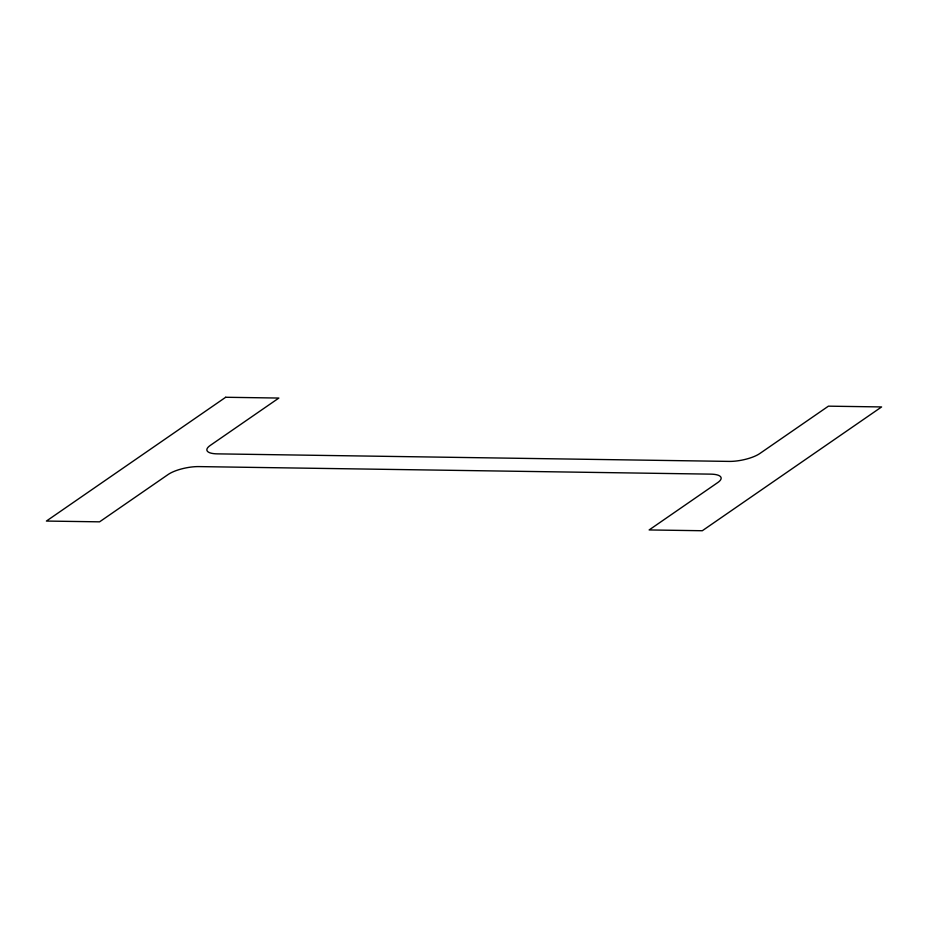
<?xml version="1.0" encoding="UTF-8"?>
<svg xmlns="http://www.w3.org/2000/svg" width="928" height="928" viewBox="0 0 928 928"><rect width="100%" height="100%" fill="white"/><g stroke="black" fill="none" stroke-linecap="round" stroke-linejoin="round"><path stroke-width="1.39" d="M225.69 397.265L46.4 521.06L99.574 521.838L168.2 474.463A22.655 6.925 -11.5 0 1 198.847 466.598L710.709 474.138A22.655 6.925 -11.5 0 1 717.762 482.56L649.136 529.946L702.31 530.735L881.6 406.94L828.426 406.162L759.8 453.537A22.655 6.925 -11.5 0 1 729.153 461.402L217.291 453.862A22.655 6.925 -11.5 0 1 210.238 445.44L278.864 398.054L225.69 397.265"/></g></svg>
